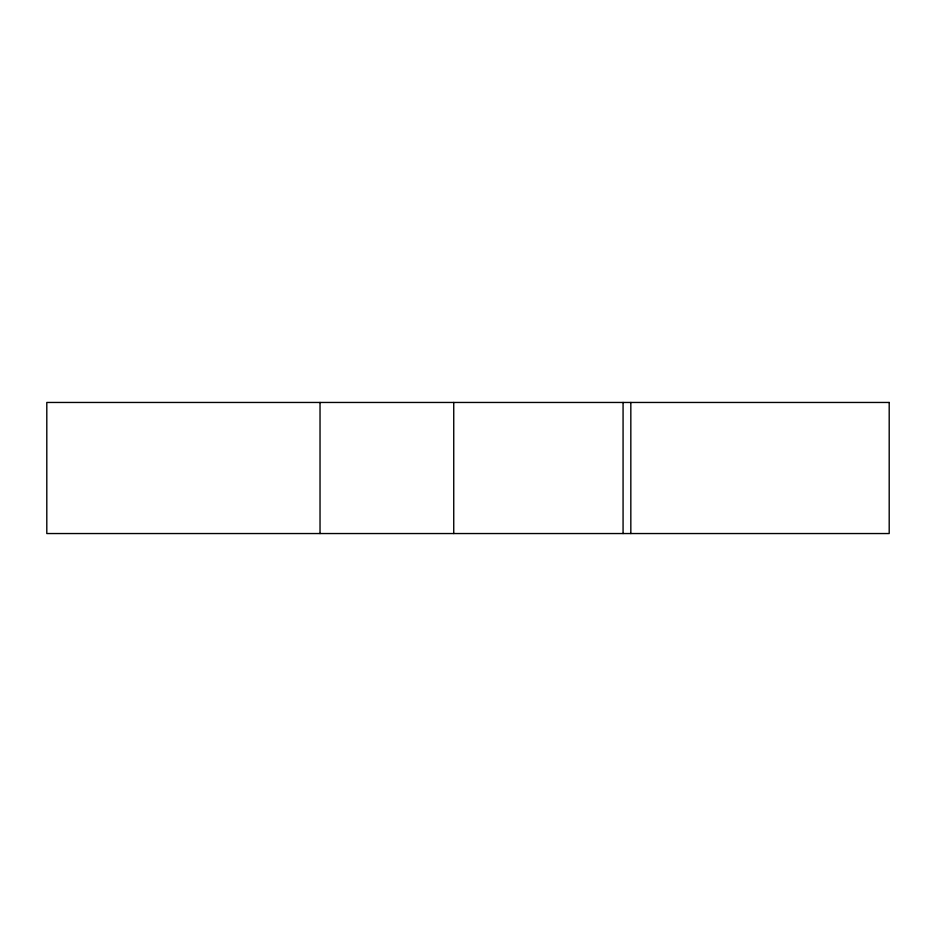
<?xml version="1.0" encoding="UTF-8"?>
<svg xmlns="http://www.w3.org/2000/svg" width="936" height="936" viewBox="0 0 936 936"><rect width="100%" height="100%" fill="white"/><g stroke="black" fill="none" stroke-linecap="round" stroke-linejoin="round"><path stroke-width="1.4" d="M630.829 402.457L630.829 533.543M623.072 402.457L623.072 533.543M453.738 402.457L453.738 533.543M320.03 402.457L320.03 533.543M889.2 402.457L46.8 402.457L46.8 533.543L889.2 533.543L889.2 402.457"/></g></svg>
